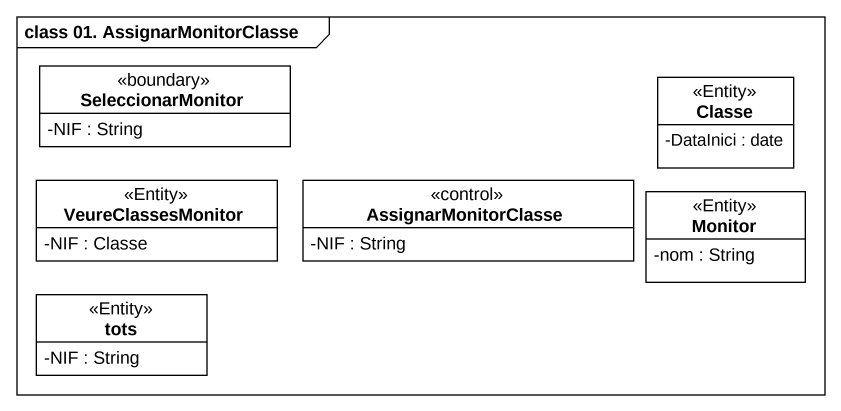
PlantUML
@startuml
mainframe class 01. AssignarMonitorClasse
hide circle
hide empty members
skinparam classAttributeIconSize 0
class SeleccionarMonitor <<boundary>> {
  -NIF : String
}
class Classe <<Entity>> {
  -DataInici : date
}
class VeureClassesMonitor <<Entity>> {
  -NIF : Classe
}
class AssignarMonitorClasse <<control>> {
  -NIF : String
}
class Monitor <<Entity>> {
  -nom : String
}
class tots <<Entity>> {
  -NIF : String
}
@enduml
